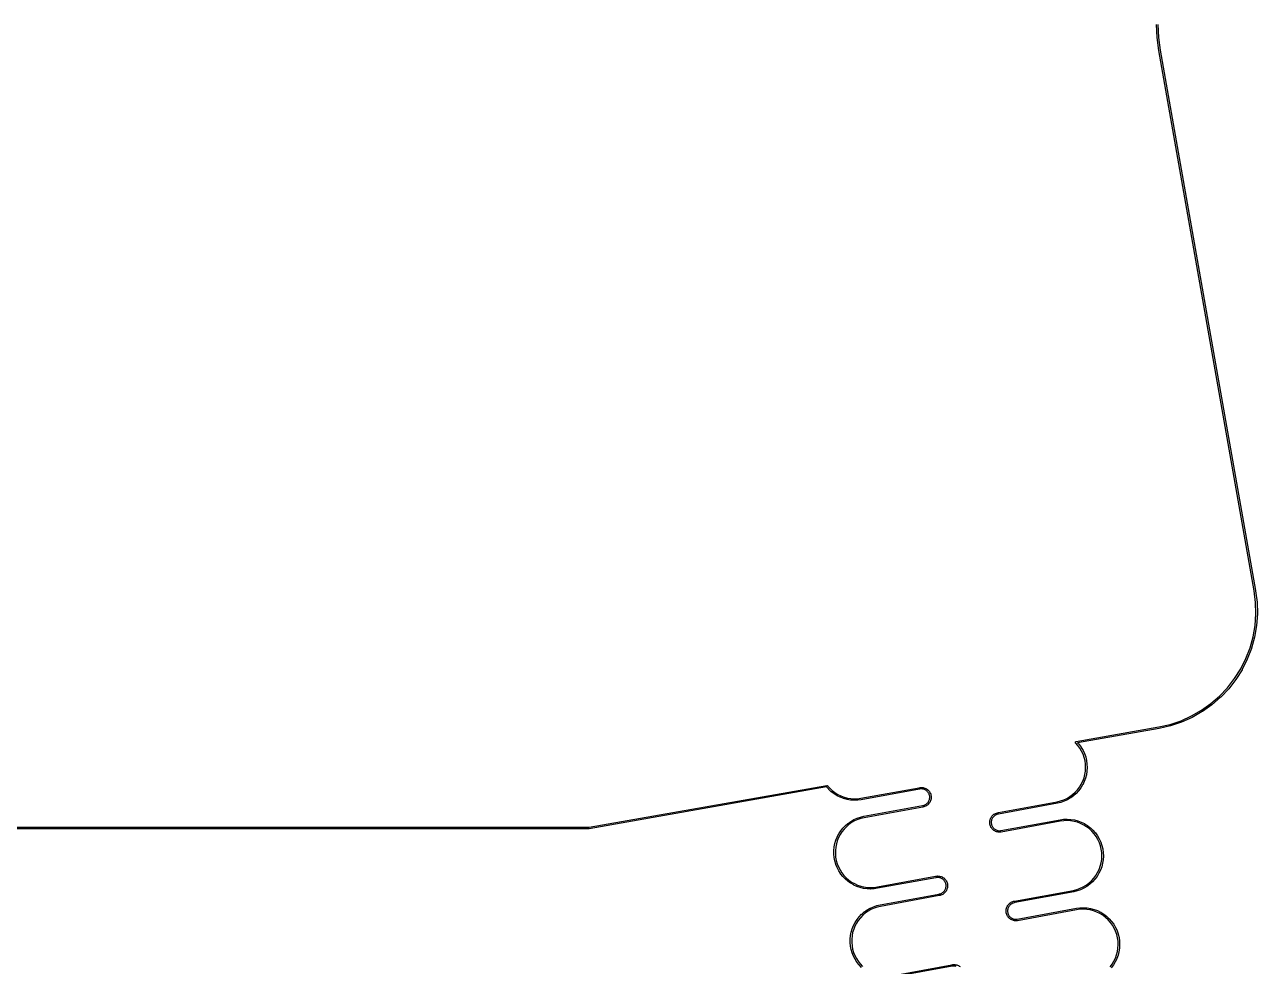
# Model space of a CAD drawing. Header units: metres. Extents: x 0 to 117, y 0 to 64.
# Drawn here: x 92.64 to 113.5, y 15.94 to 31.88 of the extents above; entities that cross this region are included whole.
import ezdxf

# ---------------------------------------------------------------- set-up
doc = ezdxf.new("R2010")
doc.units = ezdxf.units.M

msp = doc.modelspace()

# ---------------------------------------------------------------- linework, layer by layer
for points in [[(111.003, 15.93), (111.038, 15.976), (111.038, 15.976), (111.038, 15.976), (111.038, 15.976), (111.068, 16.026), (111.068, 16.026), (111.068, 16.026), (111.068, 16.026), (111.093, 16.079), (111.093, 16.079), (111.093, 16.079), (111.093, 16.079), (111.114, 16.133), (111.114, 16.133), (111.114, 16.133), (111.114, 16.133), (111.128, 16.19), (111.128, 16.19), (111.128, 16.19), (111.128, 16.19), (111.137, 16.247), (111.137, 16.247), (111.137, 16.247), (111.137, 16.247), (111.141, 16.305), (111.141, 16.305), (111.141, 16.305), (111.141, 16.305), (111.138, 16.364), (111.138, 16.364), (111.138, 16.364), (111.138, 16.364), (111.13, 16.421), (111.13, 16.421), (111.13, 16.421), (111.13, 16.421), (111.117, 16.478), (111.117, 16.478), (111.117, 16.478), (111.117, 16.478), (111.098, 16.533), (111.098, 16.533), (111.098, 16.533), (111.098, 16.533), (111.073, 16.586), (111.073, 16.586), (111.073, 16.586), (111.073, 16.586), (111.044, 16.636), (111.044, 16.636), (111.044, 16.636), (111.044, 16.636), (111.01, 16.683), (111.01, 16.683), (111.01, 16.683), (111.01, 16.683), (110.971, 16.727), (110.971, 16.727), (110.971, 16.727), (110.971, 16.727), (110.928, 16.767), (110.928, 16.767), (110.928, 16.767), (110.928, 16.767), (110.882, 16.802), (110.882, 16.802), (110.882, 16.802), (110.882, 16.802), (110.832, 16.832), (110.832, 16.832), (110.832, 16.832), (110.832, 16.832), (110.78, 16.858), (110.78, 16.858), (110.78, 16.858), (110.78, 16.858), (110.726, 16.878), (110.726, 16.878), (110.726, 16.878), (110.726, 16.878), (110.669, 16.893), (110.669, 16.893), (110.669, 16.893), (110.669, 16.893), (110.612, 16.902), (110.612, 16.902), (110.612, 16.902), (110.612, 16.902), (110.554, 16.906), (110.554, 16.906), (110.554, 16.906), (110.554, 16.906), (110.495, 16.904), (110.495, 16.904), (110.495, 16.904), (110.495, 16.904), (110.437, 16.896), (110.437, 16.896), (110.437, 16.896), (110.437, 16.896), (109.436, 16.711), (109.435, 16.711), (109.42, 16.71), (109.419, 16.71), (109.404, 16.71), (109.403, 16.71), (109.388, 16.711), (109.387, 16.711), (109.372, 16.714), (109.371, 16.714), (109.357, 16.718), (109.356, 16.719), (109.342, 16.724), (109.341, 16.725), (109.328, 16.731), (109.327, 16.732), (109.314, 16.74), (109.313, 16.741), (109.302, 16.75), (109.301, 16.75), (109.29, 16.761), (109.289, 16.762), (109.28, 16.773), (109.279, 16.774), (109.27, 16.786), (109.27, 16.787), (109.262, 16.799), (109.262, 16.801), (109.256, 16.814), (109.255, 16.815), (109.251, 16.829), (109.25, 16.83), (109.247, 16.845), (109.247, 16.846), (109.244, 16.86), (109.244, 16.862), (109.244, 16.876), (109.244, 16.878), (109.244, 16.892), (109.245, 16.893), (109.247, 16.908), (109.247, 16.909), (109.251, 16.924), (109.251, 16.925), (109.256, 16.939), (109.256, 16.94), (109.262, 16.953), (109.263, 16.954), (109.271, 16.967), (109.271, 16.968), (109.28, 16.98), (109.281, 16.981), (109.29, 16.992), (109.291, 16.993), (109.302, 17.003), (109.303, 17.004), (109.315, 17.013), (109.316, 17.013), (109.328, 17.021), (109.329, 17.022), (109.342, 17.028), (109.343, 17.029), (109.357, 17.034), (109.358, 17.035), (109.372, 17.039), (109.374, 17.039), (109.388, 17.042), (109.388, 17.042), (110.383, 17.225), (110.383, 17.225), (110.383, 17.225), (110.383, 17.225), (110.44, 17.239), (110.44, 17.239), (110.44, 17.239), (110.44, 17.239), (110.495, 17.259), (110.495, 17.259), (110.495, 17.259), (110.495, 17.259), (110.548, 17.283), (110.548, 17.283), (110.548, 17.283), (110.548, 17.283), (110.598, 17.313), (110.598, 17.313), (110.598, 17.313), (110.598, 17.313), (110.645, 17.347), (110.645, 17.347), (110.645, 17.347), (110.645, 17.347), (110.688, 17.386), (110.688, 17.386), (110.688, 17.386), (110.688, 17.386), (110.727, 17.429), (110.727, 17.429), (110.727, 17.429), (110.727, 17.429), (110.763, 17.476), (110.763, 17.476), (110.763, 17.476), (110.763, 17.476), (110.793, 17.525), (110.793, 17.525), (110.793, 17.525), (110.793, 17.525), (110.818, 17.578), (110.818, 17.578), (110.818, 17.578), (110.818, 17.578), (110.838, 17.632), (110.838, 17.632), (110.838, 17.632), (110.838, 17.632), (110.853, 17.689), (110.853, 17.689), (110.853, 17.689), (110.853, 17.689), (110.862, 17.746), (110.862, 17.746), (110.862, 17.746), (110.862, 17.746), (110.865, 17.805), (110.865, 17.805), (110.865, 17.805), (110.865, 17.805), (110.863, 17.863), (110.863, 17.863), (110.863, 17.863), (110.863, 17.863), (110.855, 17.92), (110.855, 17.92), (110.855, 17.92), (110.855, 17.92), (110.841, 17.977), (110.841, 17.977), (110.841, 17.977), (110.841, 17.977), (110.822, 18.032), (110.822, 18.032), (110.822, 18.032), (110.822, 18.032), (110.798, 18.085), (110.798, 18.085), (110.798, 18.085), (110.798, 18.085), (110.769, 18.135), (110.769, 18.135), (110.769, 18.135), (110.769, 18.135), (110.734, 18.182), (110.734, 18.182), (110.734, 18.182), (110.734, 18.182), (110.696, 18.226), (110.696, 18.226), (110.696, 18.226), (110.696, 18.226), (110.653, 18.266), (110.653, 18.266), (110.653, 18.266), (110.653, 18.266), (110.607, 18.301), (110.607, 18.301), (110.607, 18.301), (110.607, 18.301), (110.557, 18.331), (110.557, 18.331), (110.557, 18.331), (110.557, 18.331), (110.505, 18.357), (110.505, 18.357), (110.505, 18.357), (110.505, 18.357), (110.45, 18.377), (110.45, 18.377), (110.45, 18.377), (110.45, 18.377), (110.394, 18.392), (110.394, 18.392), (110.394, 18.392), (110.394, 18.392), (110.336, 18.402), (110.336, 18.402), (110.336, 18.402), (110.336, 18.402), (110.278, 18.405), (110.278, 18.405), (110.278, 18.405), (110.278, 18.405), (110.22, 18.403), (110.22, 18.403), (110.22, 18.403), (110.22, 18.403), (110.162, 18.395), (110.162, 18.395), (110.162, 18.395), (110.162, 18.395), (109.16, 18.21), (109.159, 18.21), (109.145, 18.209), (109.143, 18.209), (109.129, 18.209), (109.127, 18.209), (109.113, 18.21), (109.112, 18.21), (109.097, 18.213), (109.096, 18.213), (109.082, 18.217), (109.081, 18.218), (109.067, 18.223), (109.066, 18.224), (109.053, 18.23), (109.052, 18.231), (109.039, 18.239), (109.038, 18.24), (109.027, 18.249), (109.026, 18.25), (109.015, 18.26), (109.014, 18.261), (109.004, 18.272), (109.004, 18.273), (108.995, 18.285), (108.994, 18.286), (108.987, 18.299), (108.987, 18.3), (108.98, 18.313), (108.98, 18.314), (108.975, 18.328), (108.975, 18.329), (108.971, 18.344), (108.971, 18.345), (108.969, 18.359), (108.969, 18.361), (108.968, 18.375), (108.968, 18.377), (108.969, 18.391), (108.969, 18.393), (108.971, 18.407), (108.972, 18.408), (108.975, 18.423), (108.976, 18.424), (108.98, 18.438), (108.981, 18.439), (108.987, 18.452), (108.988, 18.453), (108.995, 18.466), (108.996, 18.467), (109.004, 18.479), (109.005, 18.48), (109.015, 18.491), (109.016, 18.492), (109.027, 18.502), (109.028, 18.503), (109.039, 18.512), (109.04, 18.513), (109.053, 18.52), (109.054, 18.521), (109.067, 18.528), (109.068, 18.528), (109.082, 18.533), (109.083, 18.534), (109.097, 18.538), (109.098, 18.538), (109.113, 18.541), (109.113, 18.541), (110.108, 18.725), (110.108, 18.725), (110.108, 18.725), (110.108, 18.725), (110.164, 18.739), (110.164, 18.739), (110.164, 18.739), (110.164, 18.739), (110.219, 18.758), (110.219, 18.758), (110.219, 18.758), (110.219, 18.758), (110.272, 18.782), (110.272, 18.782), (110.272, 18.782), (110.272, 18.782), (110.322, 18.812), (110.322, 18.812), (110.322, 18.812), (110.322, 18.812), (110.369, 18.846), (110.369, 18.846), (110.369, 18.846), (110.369, 18.846), (110.412, 18.885), (110.412, 18.885), (110.412, 18.885), (110.412, 18.885), (110.452, 18.928), (110.452, 18.928), (110.452, 18.928), (110.452, 18.928), (110.487, 18.974), (110.487, 18.974), (110.487, 18.974), (110.487, 18.974), (110.517, 19.024), (110.517, 19.024), (110.517, 19.024), (110.517, 19.024), (110.543, 19.076), (110.543, 19.076), (110.543, 19.076), (110.543, 19.076), (110.563, 19.131), (110.563, 19.131), (110.563, 19.131), (110.563, 19.131), (110.577, 19.187), (110.577, 19.187), (110.577, 19.187), (110.577, 19.187), (110.586, 19.245), (110.586, 19.245), (110.586, 19.245), (110.586, 19.245), (110.59, 19.303), (110.59, 19.303), (110.59, 19.303), (110.59, 19.303), (110.588, 19.361), (110.588, 19.361), (110.588, 19.361), (110.588, 19.361), (110.58, 19.418), (110.58, 19.418), (110.58, 19.418), (110.58, 19.418), (110.566, 19.475), (110.566, 19.475), (110.566, 19.475), (110.566, 19.475), (110.547, 19.53), (110.547, 19.53), (110.547, 19.53), (110.547, 19.53), (110.523, 19.583), (110.523, 19.583), (110.523, 19.583), (110.523, 19.583), (110.494, 19.633), (110.494, 19.633), (110.494, 19.633), (110.494, 19.633), (110.46, 19.68), (110.46, 19.68), (110.46, 19.68), (110.46, 19.68), (110.421, 19.724), (110.42, 19.725), (110.42, 19.726), (110.419, 19.727), (110.419, 19.729), (110.418, 19.73), (110.418, 19.731), (110.418, 19.732), (110.418, 19.733), (110.418, 19.735), (110.418, 19.736), (110.419, 19.737), (110.419, 19.738), (110.42, 19.739), (110.42, 19.74), (110.421, 19.741), (110.422, 19.742), (110.423, 19.743), (110.424, 19.744), (110.425, 19.744), (110.426, 19.745), (110.427, 19.745), (110.428, 19.745), (111.828, 19.992), (111.828, 19.992), (111.828, 19.992), (111.828, 19.992), (112.019, 20.035), (112.019, 20.035), (112.019, 20.035), (112.019, 20.035), (112.204, 20.097), (112.204, 20.097), (112.204, 20.097), (112.204, 20.097), (112.382, 20.177), (112.382, 20.177), (112.382, 20.177), (112.382, 20.177), (112.551, 20.273), (112.551, 20.273), (112.551, 20.273), (112.551, 20.273), (112.71, 20.386), (112.71, 20.386), (112.71, 20.386), (112.71, 20.386), (112.858, 20.514), (112.858, 20.514), (112.858, 20.514), (112.858, 20.514), (112.992, 20.655), (112.992, 20.655), (112.992, 20.655), (112.992, 20.655), (113.111, 20.809), (113.111, 20.809), (113.111, 20.809), (113.111, 20.809), (113.215, 20.974), (113.215, 20.974), (113.215, 20.974), (113.215, 20.974), (113.303, 21.149), (113.303, 21.149), (113.303, 21.149), (113.303, 21.149), (113.372, 21.331), (113.372, 21.331), (113.372, 21.331), (113.372, 21.331), (113.424, 21.519), (113.424, 21.519), (113.424, 21.519), (113.424, 21.519), (113.457, 21.711), (113.457, 21.711), (113.457, 21.711), (113.457, 21.711), (113.47, 21.906), (113.47, 21.906), (113.47, 21.906), (113.47, 21.906), (113.465, 22.101), (113.465, 22.101), (113.465, 22.101), (113.465, 22.101), (113.441, 22.294), (113.441, 22.294), (113.441, 22.294), (113.441, 22.294), (111.827, 31.446), (111.827, 31.446), (111.798, 31.663), (111.798, 31.664), (111.789, 31.882), (111.789, 31.883)], [(111.814, 31.882), (111.824, 31.665), (111.824, 31.665), (111.824, 31.665), (111.824, 31.665), (111.852, 31.45), (111.852, 31.45), (111.852, 31.45), (111.852, 31.45), (113.466, 22.299), (113.466, 22.298), (113.49, 22.103), (113.49, 22.102), (113.496, 21.906), (113.496, 21.905), (113.482, 21.709), (113.482, 21.708), (113.449, 21.514), (113.448, 21.513), (113.397, 21.324), (113.396, 21.322), (113.326, 21.139), (113.326, 21.138), (113.238, 20.962), (113.237, 20.961), (113.133, 20.795), (113.132, 20.794), (113.012, 20.639), (113.011, 20.638), (112.876, 20.496), (112.875, 20.495), (112.727, 20.366), (112.726, 20.366), (112.565, 20.252), (112.564, 20.251), (112.394, 20.154), (112.393, 20.154), (112.214, 20.074), (112.212, 20.073), (112.026, 20.011), (112.025, 20.011), (111.834, 19.967), (111.833, 19.967), (110.455, 19.724), (110.455, 19.724), (110.455, 19.724), (110.455, 19.724), (110.455, 19.724), (110.455, 19.724), (110.455, 19.724), (110.455, 19.724), (110.455, 19.724), (110.455, 19.724), (110.455, 19.724), (110.455, 19.724), (110.455, 19.724), (110.455, 19.724), (110.455, 19.724), (110.455, 19.724), (110.455, 19.724), (110.455, 19.724), (110.455, 19.724), (110.455, 19.724), (110.455, 19.724), (110.455, 19.724), (110.455, 19.724), (110.455, 19.724), (110.455, 19.724), (110.455, 19.724), (110.455, 19.724), (110.455, 19.724), (110.455, 19.724), (110.455, 19.724), (110.455, 19.724), (110.455, 19.724), (110.455, 19.724), (110.455, 19.724), (110.455, 19.724), (110.455, 19.724), (110.455, 19.724), (110.455, 19.724), (110.455, 19.724), (110.455, 19.724), (110.455, 19.724), (110.455, 19.724), (110.455, 19.724), (110.455, 19.724), (110.455, 19.724), (110.455, 19.724), (110.479, 19.697), (110.48, 19.696), (110.515, 19.648), (110.516, 19.646), (110.546, 19.595), (110.546, 19.594), (110.571, 19.54), (110.571, 19.539), (110.591, 19.483), (110.591, 19.481), (110.605, 19.424), (110.605, 19.422), (110.613, 19.364), (110.613, 19.362), (110.615, 19.303), (110.615, 19.302), (110.612, 19.242), (110.612, 19.241), (110.602, 19.182), (110.602, 19.181), (110.587, 19.124), (110.587, 19.123), (110.566, 19.067), (110.566, 19.066), (110.54, 19.012), (110.539, 19.011), (110.508, 18.96), (110.508, 18.959), (110.472, 18.912), (110.471, 18.911), (110.431, 18.867), (110.43, 18.866), (110.385, 18.827), (110.385, 18.826), (110.337, 18.791), (110.336, 18.79), (110.284, 18.76), (110.283, 18.76), (110.229, 18.734), (110.228, 18.734), (110.172, 18.714), (110.171, 18.714), (110.113, 18.7), (110.113, 18.7), (109.117, 18.516), (109.117, 18.516), (109.117, 18.516), (109.117, 18.516), (109.103, 18.513), (109.103, 18.513), (109.103, 18.513), (109.103, 18.513), (109.09, 18.509), (109.09, 18.509), (109.09, 18.509), (109.09, 18.509), (109.078, 18.505), (109.078, 18.505), (109.078, 18.505), (109.078, 18.505), (109.066, 18.499), (109.066, 18.499), (109.066, 18.499), (109.066, 18.499), (109.054, 18.491), (109.054, 18.491), (109.054, 18.491), (109.054, 18.491), (109.044, 18.483), (109.044, 18.483), (109.044, 18.483), (109.044, 18.483), (109.034, 18.474), (109.034, 18.474), (109.034, 18.474), (109.034, 18.474), (109.025, 18.464), (109.025, 18.464), (109.025, 18.464), (109.025, 18.464), (109.017, 18.453), (109.017, 18.453), (109.017, 18.453), (109.017, 18.453), (109.01, 18.441), (109.01, 18.441), (109.01, 18.441), (109.01, 18.441), (109.004, 18.429), (109.004, 18.429), (109.004, 18.429), (109.004, 18.429), (109, 18.416), (109, 18.416), (109, 18.416), (109, 18.416), (108.996, 18.403), (108.996, 18.403), (108.996, 18.403), (108.996, 18.403), (108.994, 18.389), (108.994, 18.389), (108.994, 18.389), (108.994, 18.389), (108.994, 18.376), (108.994, 18.376), (108.994, 18.376), (108.994, 18.376), (108.994, 18.362), (108.994, 18.362), (108.994, 18.362), (108.994, 18.362), (108.996, 18.349), (108.996, 18.349), (108.996, 18.349), (108.996, 18.349), (108.999, 18.336), (108.999, 18.336), (108.999, 18.336), (108.999, 18.336), (109.004, 18.323), (109.004, 18.323), (109.004, 18.323), (109.004, 18.323), (109.009, 18.311), (109.009, 18.311), (109.009, 18.311), (109.009, 18.311), (109.016, 18.299), (109.016, 18.299), (109.016, 18.299), (109.016, 18.299), (109.024, 18.288), (109.024, 18.288), (109.024, 18.288), (109.024, 18.288), (109.033, 18.278), (109.033, 18.278), (109.033, 18.278), (109.033, 18.278), (109.043, 18.268), (109.043, 18.268), (109.043, 18.268), (109.043, 18.268), (109.053, 18.26), (109.053, 18.26), (109.053, 18.26), (109.053, 18.26), (109.065, 18.253), (109.065, 18.253), (109.065, 18.253), (109.065, 18.253), (109.077, 18.247), (109.077, 18.247), (109.077, 18.247), (109.077, 18.247), (109.089, 18.242), (109.089, 18.242), (109.089, 18.242), (109.089, 18.242), (109.102, 18.238), (109.102, 18.238), (109.102, 18.238), (109.102, 18.238), (109.116, 18.235), (109.116, 18.235), (109.116, 18.235), (109.116, 18.235), (109.129, 18.234), (109.129, 18.234), (109.129, 18.234), (109.129, 18.234), (109.143, 18.234), (109.143, 18.234), (109.143, 18.234), (109.143, 18.234), (109.156, 18.236), (109.156, 18.236), (109.156, 18.236), (109.156, 18.236), (110.158, 18.42), (110.158, 18.42), (110.217, 18.428), (110.219, 18.429), (110.278, 18.431), (110.279, 18.431), (110.339, 18.427), (110.34, 18.427), (110.399, 18.417), (110.4, 18.417), (110.457, 18.402), (110.458, 18.401), (110.514, 18.381), (110.515, 18.38), (110.569, 18.354), (110.57, 18.353), (110.621, 18.322), (110.622, 18.321), (110.669, 18.285), (110.67, 18.285), (110.714, 18.244), (110.714, 18.243), (110.754, 18.199), (110.755, 18.198), (110.79, 18.15), (110.79, 18.149), (110.82, 18.097), (110.821, 18.096), (110.846, 18.042), (110.846, 18.041), (110.866, 17.985), (110.866, 17.984), (110.88, 17.926), (110.88, 17.924), (110.888, 17.866), (110.888, 17.864), (110.891, 17.805), (110.891, 17.804), (110.887, 17.744), (110.887, 17.743), (110.878, 17.684), (110.878, 17.683), (110.863, 17.625), (110.862, 17.624), (110.842, 17.568), (110.841, 17.567), (110.815, 17.514), (110.815, 17.513), (110.784, 17.462), (110.783, 17.461), (110.747, 17.413), (110.747, 17.412), (110.706, 17.369), (110.705, 17.368), (110.661, 17.328), (110.66, 17.327), (110.612, 17.292), (110.611, 17.291), (110.56, 17.261), (110.559, 17.261), (110.505, 17.235), (110.504, 17.235), (110.448, 17.215), (110.446, 17.215), (110.389, 17.201), (110.388, 17.201), (109.393, 17.017), (109.393, 17.017), (109.393, 17.017), (109.393, 17.017), (109.379, 17.014), (109.379, 17.014), (109.379, 17.014), (109.379, 17.014), (109.366, 17.01), (109.366, 17.01), (109.366, 17.01), (109.366, 17.01), (109.353, 17.005), (109.353, 17.005), (109.353, 17.005), (109.353, 17.005), (109.341, 16.999), (109.341, 16.999), (109.341, 16.999), (109.341, 16.999), (109.33, 16.992), (109.33, 16.992), (109.33, 16.992), (109.33, 16.992), (109.319, 16.984), (109.319, 16.984), (109.319, 16.984), (109.319, 16.984), (109.309, 16.975), (109.309, 16.975), (109.309, 16.975), (109.309, 16.975), (109.3, 16.965), (109.3, 16.965), (109.3, 16.965), (109.3, 16.965), (109.292, 16.954), (109.292, 16.954), (109.292, 16.954), (109.292, 16.954), (109.285, 16.942), (109.285, 16.942), (109.285, 16.942), (109.285, 16.942), (109.28, 16.93), (109.28, 16.93), (109.28, 16.93), (109.28, 16.93), (109.275, 16.917), (109.275, 16.917), (109.275, 16.917), (109.275, 16.917), (109.272, 16.904), (109.272, 16.904), (109.272, 16.904), (109.272, 16.904), (109.27, 16.89), (109.27, 16.89), (109.27, 16.89), (109.27, 16.89), (109.269, 16.877), (109.269, 16.877), (109.269, 16.877), (109.269, 16.877), (109.27, 16.863), (109.27, 16.863), (109.27, 16.863), (109.27, 16.863), (109.272, 16.85), (109.272, 16.85), (109.272, 16.85), (109.272, 16.85), (109.275, 16.837), (109.275, 16.837), (109.275, 16.837), (109.275, 16.837), (109.279, 16.824), (109.279, 16.824), (109.279, 16.824), (109.279, 16.824), (109.285, 16.812), (109.285, 16.812), (109.285, 16.812), (109.285, 16.812), (109.292, 16.8), (109.292, 16.8), (109.292, 16.8), (109.292, 16.8), (109.299, 16.789), (109.299, 16.789), (109.299, 16.789), (109.299, 16.789), (109.308, 16.779), (109.308, 16.779), (109.308, 16.779), (109.308, 16.779), (109.318, 16.769), (109.318, 16.769), (109.318, 16.769), (109.318, 16.769), (109.329, 16.761), (109.329, 16.761), (109.329, 16.761), (109.329, 16.761), (109.34, 16.754), (109.34, 16.754), (109.34, 16.754), (109.34, 16.754), (109.352, 16.747), (109.352, 16.747), (109.352, 16.747), (109.352, 16.747), (109.365, 16.743), (109.365, 16.743), (109.365, 16.743), (109.365, 16.743), (109.378, 16.739), (109.378, 16.739), (109.378, 16.739), (109.378, 16.739), (109.391, 16.736), (109.391, 16.736), (109.391, 16.736), (109.391, 16.736), (109.404, 16.735), (109.404, 16.735), (109.404, 16.735), (109.404, 16.735), (109.418, 16.735), (109.418, 16.735), (109.418, 16.735), (109.418, 16.735), (109.432, 16.736), (109.432, 16.736), (109.432, 16.736), (109.432, 16.736), (110.433, 16.921), (110.434, 16.921), (110.493, 16.929), (110.494, 16.929), (110.553, 16.931), (110.555, 16.931), (110.614, 16.928), (110.615, 16.928), (110.674, 16.918), (110.675, 16.918), (110.733, 16.903), (110.734, 16.902), (110.79, 16.881), (110.791, 16.881), (110.844, 16.855), (110.845, 16.854), (110.896, 16.823), (110.897, 16.822), (110.944, 16.786), (110.945, 16.786), (110.989, 16.745), (110.99, 16.744), (111.029, 16.7), (111.03, 16.699), (111.065, 16.651), (111.066, 16.65), (111.096, 16.598), (111.096, 16.597), (111.121, 16.543), (111.121, 16.542), (111.141, 16.486), (111.141, 16.484), (111.155, 16.427), (111.155, 16.425), (111.164, 16.366), (111.164, 16.365), (111.166, 16.306), (111.166, 16.305), (111.163, 16.245), (111.162, 16.244), (111.153, 16.185), (111.153, 16.184), (111.138, 16.126), (111.138, 16.125), (111.117, 16.069), (111.117, 16.068), (111.091, 16.015), (111.09, 16.014), (111.059, 15.963), (111.059, 15.962), (111.023, 15.914)], [(81.425, 18.292), (102.188, 18.292), (102.188, 18.292), (102.188, 18.292), (102.188, 18.292), (102.188, 18.292), (102.188, 18.292), (106.21, 19.001), (106.211, 19.001), (106.213, 19.001), (106.214, 19.001), (106.215, 19.001), (106.216, 19.001), (106.218, 19), (106.219, 19), (106.22, 18.999), (106.221, 18.998), (106.222, 18.997), (106.26, 18.954), (106.26, 18.954), (106.26, 18.954), (106.26, 18.954), (106.303, 18.914), (106.303, 18.914), (106.303, 18.914), (106.303, 18.914), (106.349, 18.879), (106.349, 18.879), (106.349, 18.879), (106.349, 18.879), (106.398, 18.849), (106.398, 18.849), (106.398, 18.849), (106.398, 18.849), (106.45, 18.823), (106.45, 18.823), (106.45, 18.823), (106.45, 18.823), (106.504, 18.803), (106.504, 18.803), (106.504, 18.803), (106.504, 18.803), (106.559, 18.788), (106.559, 18.788), (106.559, 18.788), (106.559, 18.788), (106.616, 18.778), (106.616, 18.778), (106.616, 18.778), (106.616, 18.778), (106.674, 18.775), (106.674, 18.775), (106.674, 18.775), (106.674, 18.775), (106.732, 18.776), (106.732, 18.776), (106.732, 18.776), (106.732, 18.776), (106.789, 18.783), (106.789, 18.783), (106.789, 18.783), (106.789, 18.783), (107.774, 18.963), (107.774, 18.963), (107.789, 18.966), (107.79, 18.966), (107.805, 18.967), (107.806, 18.967), (107.821, 18.967), (107.822, 18.967), (107.837, 18.965), (107.839, 18.965), (107.853, 18.962), (107.855, 18.961), (107.869, 18.957), (107.87, 18.956), (107.884, 18.95), (107.885, 18.95), (107.898, 18.942), (107.899, 18.942), (107.912, 18.933), (107.913, 18.932), (107.924, 18.922), (107.925, 18.922), (107.936, 18.911), (107.937, 18.91), (107.946, 18.898), (107.947, 18.897), (107.955, 18.884), (107.956, 18.883), (107.962, 18.87), (107.963, 18.869), (107.969, 18.855), (107.969, 18.853), (107.973, 18.839), (107.973, 18.838), (107.976, 18.823), (107.976, 18.822), (107.977, 18.807), (107.978, 18.805), (107.977, 18.79), (107.977, 18.789), (107.975, 18.774), (107.975, 18.773), (107.972, 18.758), (107.972, 18.757), (107.967, 18.742), (107.967, 18.741), (107.961, 18.727), (107.96, 18.726), (107.953, 18.713), (107.952, 18.712), (107.944, 18.7), (107.943, 18.699), (107.933, 18.687), (107.932, 18.686), (107.922, 18.676), (107.921, 18.675), (107.909, 18.665), (107.908, 18.665), (107.895, 18.656), (107.894, 18.656), (107.881, 18.649), (107.879, 18.648), (107.865, 18.643), (107.864, 18.642), (107.85, 18.638), (107.849, 18.638), (107.834, 18.635), (107.834, 18.635), (106.843, 18.454), (106.843, 18.454), (106.843, 18.454), (106.843, 18.454), (106.787, 18.441), (106.787, 18.441), (106.787, 18.441), (106.787, 18.441), (106.733, 18.422), (106.733, 18.422), (106.733, 18.422), (106.733, 18.422), (106.681, 18.399), (106.681, 18.399), (106.681, 18.399), (106.681, 18.399), (106.631, 18.371), (106.631, 18.371), (106.631, 18.371), (106.631, 18.371), (106.585, 18.338), (106.585, 18.338), (106.585, 18.338), (106.585, 18.338), (106.542, 18.301), (106.542, 18.301), (106.542, 18.301), (106.542, 18.301), (106.502, 18.26), (106.502, 18.26), (106.502, 18.26), (106.502, 18.26), (106.467, 18.216), (106.467, 18.216), (106.467, 18.216), (106.467, 18.216), (106.436, 18.168), (106.436, 18.168), (106.436, 18.168), (106.436, 18.168), (106.409, 18.118), (106.409, 18.118), (106.409, 18.118), (106.409, 18.118), (106.388, 18.065), (106.388, 18.065), (106.388, 18.065), (106.388, 18.065), (106.372, 18.01), (106.372, 18.01), (106.372, 18.01), (106.372, 18.01), (106.361, 17.955), (106.361, 17.955), (106.361, 17.955), (106.361, 17.955), (106.355, 17.898), (106.355, 17.898), (106.355, 17.898), (106.355, 17.898), (106.355, 17.841), (106.355, 17.841), (106.355, 17.841), (106.355, 17.841), (106.36, 17.784), (106.36, 17.784), (106.36, 17.784), (106.36, 17.784), (106.371, 17.729), (106.371, 17.729), (106.371, 17.729), (106.371, 17.729), (106.387, 17.674), (106.387, 17.674), (106.387, 17.674), (106.387, 17.674), (106.408, 17.621), (106.408, 17.621), (106.408, 17.621), (106.408, 17.621), (106.434, 17.57), (106.434, 17.57), (106.434, 17.57), (106.434, 17.57), (106.465, 17.523), (106.465, 17.523), (106.465, 17.523), (106.465, 17.523), (106.5, 17.478), (106.5, 17.478), (106.5, 17.478), (106.5, 17.478), (106.539, 17.437), (106.539, 17.437), (106.539, 17.437), (106.539, 17.437), (106.582, 17.399), (106.582, 17.399), (106.582, 17.399), (106.582, 17.399), (106.629, 17.366), (106.629, 17.366), (106.629, 17.366), (106.629, 17.366), (106.678, 17.338), (106.678, 17.338), (106.678, 17.338), (106.678, 17.338), (106.73, 17.315), (106.73, 17.315), (106.73, 17.315), (106.73, 17.315), (106.784, 17.296), (106.784, 17.296), (106.784, 17.296), (106.784, 17.296), (106.839, 17.283), (106.839, 17.283), (106.839, 17.283), (106.839, 17.283), (106.895, 17.275), (106.895, 17.275), (106.895, 17.275), (106.895, 17.275), (106.952, 17.272), (106.952, 17.272), (106.952, 17.272), (106.952, 17.272), (107.009, 17.275), (107.009, 17.275), (107.009, 17.275), (107.009, 17.275), (107.066, 17.284), (107.066, 17.284), (107.066, 17.284), (107.066, 17.284), (108.051, 17.464), (108.051, 17.464), (108.065, 17.466), (108.067, 17.466), (108.082, 17.468), (108.083, 17.468), (108.098, 17.467), (108.099, 17.467), (108.114, 17.466), (108.116, 17.465), (108.13, 17.462), (108.132, 17.462), (108.146, 17.457), (108.147, 17.457), (108.161, 17.451), (108.162, 17.45), (108.175, 17.443), (108.176, 17.442), (108.189, 17.434), (108.19, 17.433), (108.201, 17.423), (108.202, 17.422), (108.213, 17.411), (108.214, 17.41), (108.223, 17.399), (108.224, 17.398), (108.232, 17.385), (108.232, 17.384), (108.239, 17.37), (108.24, 17.369), (108.245, 17.355), (108.246, 17.354), (108.25, 17.339), (108.25, 17.338), (108.253, 17.323), (108.253, 17.322), (108.254, 17.307), (108.254, 17.306), (108.254, 17.291), (108.254, 17.289), (108.252, 17.274), (108.252, 17.273), (108.249, 17.258), (108.249, 17.257), (108.244, 17.243), (108.244, 17.242), (108.238, 17.228), (108.237, 17.227), (108.23, 17.213), (108.229, 17.212), (108.22, 17.2), (108.22, 17.199), (108.21, 17.187), (108.209, 17.187), (108.198, 17.176), (108.197, 17.175), (108.185, 17.166), (108.184, 17.165), (108.172, 17.157), (108.171, 17.156), (108.157, 17.149), (108.156, 17.149), (108.142, 17.143), (108.141, 17.143), (108.126, 17.139), (108.125, 17.138), (108.11, 17.136), (108.11, 17.136), (107.119, 16.954), (107.119, 16.954), (107.119, 16.954), (107.119, 16.954), (107.063, 16.941), (107.063, 16.941), (107.063, 16.941), (107.063, 16.941), (107.01, 16.923), (107.01, 16.923), (107.01, 16.923), (107.01, 16.923), (106.958, 16.9), (106.958, 16.9), (106.958, 16.9), (106.958, 16.9), (106.908, 16.872), (106.908, 16.872), (106.908, 16.872), (106.908, 16.872), (106.861, 16.839), (106.861, 16.839), (106.861, 16.839), (106.861, 16.839), (106.818, 16.802), (106.818, 16.802), (106.818, 16.802), (106.818, 16.802), (106.779, 16.761), (106.779, 16.761), (106.779, 16.761), (106.779, 16.761), (106.743, 16.717), (106.743, 16.717), (106.743, 16.717), (106.743, 16.717), (106.712, 16.669), (106.712, 16.669), (106.712, 16.669), (106.712, 16.669), (106.686, 16.618), (106.686, 16.618), (106.686, 16.618), (106.686, 16.618), (106.665, 16.566), (106.665, 16.566), (106.665, 16.566), (106.665, 16.566), (106.648, 16.511), (106.648, 16.511), (106.648, 16.511), (106.648, 16.511), (106.637, 16.455), (106.637, 16.455), (106.637, 16.455), (106.637, 16.455), (106.632, 16.399), (106.632, 16.399), (106.632, 16.399), (106.632, 16.399), (106.632, 16.342), (106.632, 16.342), (106.632, 16.342), (106.632, 16.342), (106.637, 16.285), (106.637, 16.285), (106.637, 16.285), (106.637, 16.285), (106.647, 16.229), (106.647, 16.229), (106.647, 16.229), (106.647, 16.229), (106.663, 16.175), (106.663, 16.175), (106.663, 16.175), (106.663, 16.175), (106.685, 16.122), (106.685, 16.122), (106.685, 16.122), (106.685, 16.122), (106.711, 16.071), (106.711, 16.071), (106.711, 16.071), (106.711, 16.071), (106.741, 16.023), (106.741, 16.023), (106.741, 16.023), (106.741, 16.023), (106.777, 15.978), (106.777, 15.978), (106.777, 15.978), (106.777, 15.978), (106.816, 15.937)], [(106.798, 15.919), (106.758, 15.961), (106.757, 15.962), (106.721, 16.008), (106.72, 16.009), (106.689, 16.058), (106.688, 16.059), (106.662, 16.111), (106.661, 16.112), (106.64, 16.166), (106.639, 16.167), (106.623, 16.223), (106.623, 16.224), (106.612, 16.281), (106.612, 16.282), (106.606, 16.34), (106.606, 16.341), (106.606, 16.399), (106.606, 16.401), (106.612, 16.458), (106.612, 16.46), (106.623, 16.517), (106.624, 16.518), (106.64, 16.574), (106.641, 16.575), (106.663, 16.629), (106.663, 16.63), (106.69, 16.681), (106.691, 16.682), (106.722, 16.731), (106.723, 16.732), (106.759, 16.777), (106.76, 16.778), (106.8, 16.82), (106.801, 16.821), (106.845, 16.859), (106.846, 16.86), (106.894, 16.893), (106.895, 16.894), (106.946, 16.922), (106.947, 16.923), (107, 16.947), (107.001, 16.947), (107.056, 16.966), (107.057, 16.966), (107.114, 16.979), (107.114, 16.979), (108.106, 17.161), (108.106, 17.161), (108.106, 17.161), (108.106, 17.161), (108.12, 17.163), (108.12, 17.163), (108.12, 17.163), (108.12, 17.163), (108.133, 17.167), (108.133, 17.167), (108.133, 17.167), (108.133, 17.167), (108.146, 17.172), (108.146, 17.172), (108.146, 17.172), (108.146, 17.172), (108.158, 17.179), (108.158, 17.179), (108.158, 17.179), (108.158, 17.179), (108.17, 17.186), (108.17, 17.186), (108.17, 17.186), (108.17, 17.186), (108.181, 17.195), (108.181, 17.195), (108.181, 17.195), (108.181, 17.195), (108.191, 17.204), (108.191, 17.204), (108.191, 17.204), (108.191, 17.204), (108.2, 17.215), (108.2, 17.215), (108.2, 17.215), (108.2, 17.215), (108.208, 17.226), (108.208, 17.226), (108.208, 17.226), (108.208, 17.226), (108.214, 17.238), (108.214, 17.238), (108.214, 17.238), (108.214, 17.238), (108.22, 17.251), (108.22, 17.251), (108.22, 17.251), (108.22, 17.251), (108.224, 17.264), (108.224, 17.264), (108.224, 17.264), (108.224, 17.264), (108.227, 17.278), (108.227, 17.278), (108.227, 17.278), (108.227, 17.278), (108.229, 17.292), (108.229, 17.292), (108.229, 17.292), (108.229, 17.292), (108.229, 17.306), (108.229, 17.306), (108.229, 17.306), (108.229, 17.306), (108.228, 17.319), (108.228, 17.319), (108.228, 17.319), (108.228, 17.319), (108.225, 17.333), (108.225, 17.333), (108.225, 17.333), (108.225, 17.333), (108.222, 17.346), (108.222, 17.346), (108.222, 17.346), (108.222, 17.346), (108.216, 17.359), (108.216, 17.359), (108.216, 17.359), (108.216, 17.359), (108.21, 17.372), (108.21, 17.372), (108.21, 17.372), (108.21, 17.372), (108.203, 17.383), (108.203, 17.383), (108.203, 17.383), (108.203, 17.383), (108.194, 17.394), (108.194, 17.394), (108.194, 17.394), (108.194, 17.394), (108.184, 17.404), (108.184, 17.404), (108.184, 17.404), (108.184, 17.404), (108.174, 17.413), (108.174, 17.413), (108.174, 17.413), (108.174, 17.413), (108.162, 17.421), (108.162, 17.421), (108.162, 17.421), (108.162, 17.421), (108.15, 17.428), (108.15, 17.428), (108.15, 17.428), (108.15, 17.428), (108.138, 17.433), (108.138, 17.433), (108.138, 17.433), (108.138, 17.433), (108.124, 17.437), (108.124, 17.437), (108.124, 17.437), (108.124, 17.437), (108.111, 17.44), (108.111, 17.44), (108.111, 17.44), (108.111, 17.44), (108.097, 17.442), (108.097, 17.442), (108.097, 17.442), (108.097, 17.442), (108.083, 17.442), (108.083, 17.442), (108.083, 17.442), (108.083, 17.442), (108.069, 17.441), (108.069, 17.441), (108.069, 17.441), (108.069, 17.441), (108.055, 17.439), (108.055, 17.439), (107.07, 17.259), (107.07, 17.259), (107.012, 17.25), (107.011, 17.25), (106.953, 17.247), (106.952, 17.247), (106.894, 17.25), (106.892, 17.25), (106.835, 17.258), (106.834, 17.258), (106.777, 17.272), (106.776, 17.272), (106.721, 17.291), (106.72, 17.291), (106.667, 17.315), (106.666, 17.316), (106.615, 17.345), (106.614, 17.345), (106.567, 17.379), (106.566, 17.38), (106.522, 17.418), (106.521, 17.419), (106.481, 17.461), (106.48, 17.462), (106.444, 17.507), (106.444, 17.508), (106.412, 17.557), (106.412, 17.558), (106.385, 17.61), (106.385, 17.611), (106.363, 17.665), (106.363, 17.666), (106.346, 17.722), (106.346, 17.723), (106.335, 17.78), (106.335, 17.781), (106.33, 17.839), (106.33, 17.841), (106.33, 17.899), (106.33, 17.9), (106.335, 17.958), (106.336, 17.959), (106.347, 18.016), (106.347, 18.017), (106.364, 18.073), (106.364, 18.074), (106.386, 18.128), (106.386, 18.129), (106.413, 18.181), (106.414, 18.182), (106.446, 18.23), (106.446, 18.231), (106.483, 18.277), (106.483, 18.278), (106.524, 18.32), (106.525, 18.32), (106.569, 18.358), (106.57, 18.359), (106.617, 18.392), (106.618, 18.393), (106.669, 18.422), (106.67, 18.422), (106.723, 18.446), (106.724, 18.446), (106.779, 18.465), (106.781, 18.465), (106.837, 18.478), (106.838, 18.479), (107.829, 18.66), (107.829, 18.66), (107.829, 18.66), (107.829, 18.66), (107.843, 18.663), (107.843, 18.663), (107.843, 18.663), (107.843, 18.663), (107.857, 18.667), (107.857, 18.667), (107.857, 18.667), (107.857, 18.667), (107.869, 18.672), (107.869, 18.672), (107.869, 18.672), (107.869, 18.672), (107.882, 18.678), (107.882, 18.678), (107.882, 18.678), (107.882, 18.678), (107.893, 18.686), (107.893, 18.686), (107.893, 18.686), (107.893, 18.686), (107.904, 18.694), (107.904, 18.694), (107.904, 18.694), (107.904, 18.694), (107.914, 18.704), (107.914, 18.704), (107.914, 18.704), (107.914, 18.704), (107.923, 18.714), (107.923, 18.714), (107.923, 18.714), (107.923, 18.714), (107.931, 18.726), (107.931, 18.726), (107.931, 18.726), (107.931, 18.726), (107.938, 18.738), (107.938, 18.738), (107.938, 18.738), (107.938, 18.738), (107.943, 18.751), (107.943, 18.751), (107.943, 18.751), (107.943, 18.751), (107.947, 18.764), (107.947, 18.764), (107.947, 18.764), (107.947, 18.764), (107.95, 18.777), (107.95, 18.777), (107.95, 18.777), (107.95, 18.777), (107.952, 18.791), (107.952, 18.791), (107.952, 18.791), (107.952, 18.791), (107.952, 18.805), (107.952, 18.805), (107.952, 18.805), (107.952, 18.805), (107.951, 18.819), (107.951, 18.819), (107.951, 18.819), (107.951, 18.819), (107.948, 18.833), (107.948, 18.833), (107.948, 18.833), (107.948, 18.833), (107.945, 18.846), (107.945, 18.846), (107.945, 18.846), (107.945, 18.846), (107.94, 18.859), (107.94, 18.859), (107.94, 18.859), (107.94, 18.859), (107.933, 18.871), (107.933, 18.871), (107.933, 18.871), (107.933, 18.871), (107.926, 18.883), (107.926, 18.883), (107.926, 18.883), (107.926, 18.883), (107.917, 18.894), (107.917, 18.894), (107.917, 18.894), (107.917, 18.894), (107.907, 18.903), (107.907, 18.903), (107.907, 18.903), (107.907, 18.903), (107.897, 18.912), (107.897, 18.912), (107.897, 18.912), (107.897, 18.912), (107.885, 18.92), (107.885, 18.92), (107.885, 18.92), (107.885, 18.92), (107.873, 18.927), (107.873, 18.927), (107.873, 18.927), (107.873, 18.927), (107.861, 18.933), (107.861, 18.933), (107.861, 18.933), (107.861, 18.933), (107.847, 18.937), (107.847, 18.937), (107.847, 18.937), (107.847, 18.937), (107.834, 18.94), (107.834, 18.94), (107.834, 18.94), (107.834, 18.94), (107.82, 18.941), (107.82, 18.941), (107.82, 18.941), (107.82, 18.941), (107.806, 18.942), (107.806, 18.942), (107.806, 18.942), (107.806, 18.942), (107.793, 18.941), (107.793, 18.941), (107.793, 18.941), (107.793, 18.941), (107.778, 18.938), (107.778, 18.938), (106.794, 18.758), (106.793, 18.758), (106.734, 18.751), (106.733, 18.751), (106.674, 18.749), (106.673, 18.749), (106.614, 18.753), (106.613, 18.753), (106.555, 18.763), (106.553, 18.763), (106.496, 18.779), (106.495, 18.779), (106.44, 18.8), (106.439, 18.8), (106.386, 18.826), (106.385, 18.827), (106.335, 18.858), (106.334, 18.859), (106.287, 18.894), (106.286, 18.895), (106.243, 18.935), (106.242, 18.936), (106.207, 18.975), (106.207, 18.975), (106.207, 18.975), (106.207, 18.975), (106.207, 18.975), (106.207, 18.975), (106.207, 18.975), (106.207, 18.975), (106.207, 18.975), (106.207, 18.975), (106.207, 18.975), (106.207, 18.975), (106.207, 18.975), (106.207, 18.975), (106.207, 18.975), (106.207, 18.975), (106.207, 18.975), (106.207, 18.975), (106.207, 18.975), (106.207, 18.975), (106.207, 18.975), (106.207, 18.975), (102.191, 18.267), (102.19, 18.267), (102.189, 18.267), (81.425, 18.267)], [(107.342, 15.785), (108.327, 15.964), (108.327, 15.964), (108.342, 15.967), (108.343, 15.967), (108.358, 15.968), (108.36, 15.968), (108.375, 15.968), (108.376, 15.968), (108.391, 15.966), (108.392, 15.966), (108.407, 15.963), (108.408, 15.962), (108.423, 15.958), (108.424, 15.957), (108.438, 15.951), (108.439, 15.951), (108.452, 15.943), (108.453, 15.943), (108.465, 15.934)], [(108.401, 15.938), (108.387, 15.941), (108.387, 15.941), (108.387, 15.941), (108.387, 15.941), (108.374, 15.942), (108.374, 15.942), (108.374, 15.942), (108.374, 15.942), (108.36, 15.943), (108.36, 15.943), (108.36, 15.943), (108.36, 15.943), (108.346, 15.942), (108.346, 15.942), (108.346, 15.942), (108.346, 15.942), (108.332, 15.939), (108.332, 15.939), (107.347, 15.76)]]:
    msp.add_lwpolyline(points)

doc.saveas('drawing.dxf')
